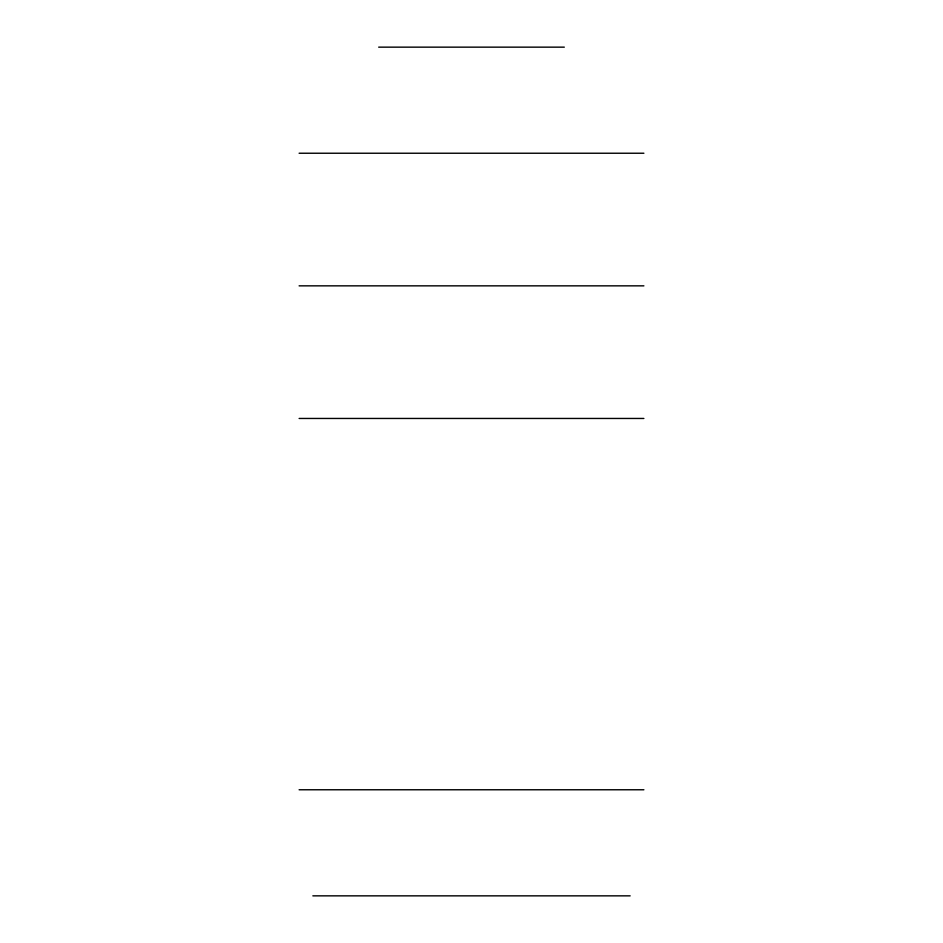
<?xml version="1.0" encoding="UTF-8"?>
<svg xmlns="http://www.w3.org/2000/svg" width="943" height="943" viewBox="0 0 943 943"><rect width="100%" height="100%" fill="white"/><g stroke="black" fill="none" stroke-linecap="round" stroke-linejoin="round"><path stroke-width="1.41" d="M378.685 47.15L564.315 47.15M299.108 153.237L643.892 153.237M299.108 285.847L643.892 285.847M299.12 418.456L643.88 418.456M299.108 789.762L643.892 789.762M312.852 895.85L630.148 895.85"/></g></svg>
